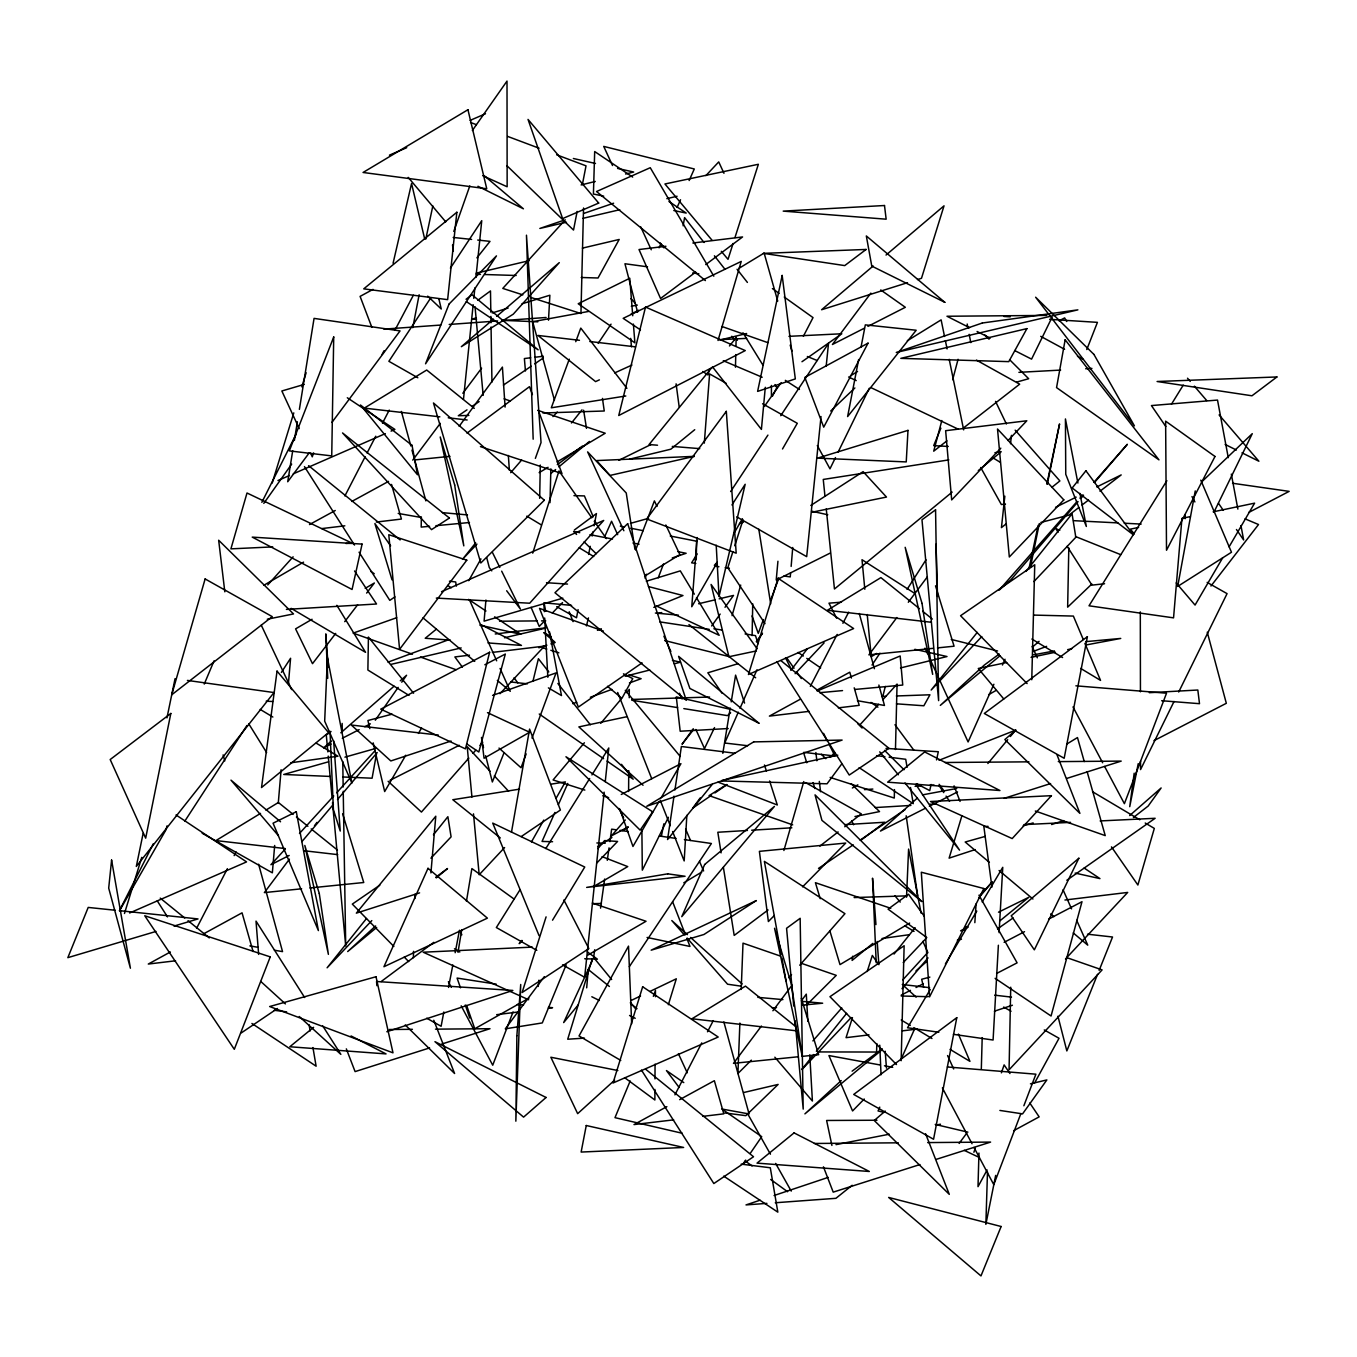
<?xml version="1.0" encoding="UTF-8"?>
<svg xmlns="http://www.w3.org/2000/svg" width="1357" height="1357" viewBox="0 0 1357 1357"><rect width="100%" height="100%" fill="white"/><g stroke="black" fill="none" stroke-linecap="round" stroke-linejoin="round"><path stroke-width="1.5" d="M654.922 1089.434L654.871 1099.984L624.61 1077.645M654.99 1078.9L655.058 1064.159M655.414 996.717L655.448 990.406L653.345 996.343M628.596 791.487L628.749 770.657M629.241 697.735L629.309 689.407L626.578 692.63M1185.119 518.696L1185.17 514.524M421.365 516.881L421.196 527.093L429.592 526.295M539.679 498.341L540.29 465.061M752.117 635.619L752.728 603.848M1068.807 547.94L1067.654 607.156L1091.842 584.019M696.243 559.881L696.633 540.815M1010.728 987.201L1009.065 1069.808L1102.105 969.899L1066.738 957.618M583.527 208.011L580.949 313.535L530.841 297.437M735.477 367.204L735.765 354.584M735.952 346.171L736.156 337.74L729.455 345.967M894.484 789.604L894.28 798.052L830.162 777.425M895.467 749.505L897.062 684.081L882.864 699.669M413.376 957.669L413.529 951.342M414.903 898.47L415.021 894.246M549.992 502.667L550.874 468.843M901.15 1060.716L904.135 945.744L829.958 996.7L896.502 1064.55M1031.761 679.738L1034.746 564.766L960.569 615.722L1027.113 683.572M876.826 1043.601L876.588 1052.031L817.932 1051.929M978.957 1153.077L978.007 1186.663L987.116 1169.971M981.315 1069.112L982.197 1037.613M987.489 1171.922L985.861 1224.37L995.665 1175.399M739.887 1023.076L737.92 1073.54L751.337 1060.156M741.21 989.423L743.008 943.149L780.716 956.176M906.527 897.198L908.596 849.075L921.098 913.142M548.499 320.201L549.873 295.232L522.055 303.781M998.379 945.252L993.087 1040.022L953.428 1034.339M999.091 932.615L1002.755 867.327L982.197 901.964M686.846 815.37L684.182 860.932L672.597 831.536M974.835 922.658L976.09 903.983M697.074 537.542L691.765 606.749L717.09 562.731M704.3 443.145L709.609 373.921L726.046 383.183M790.605 572.705L790.249 576.912L783.956 576.013M791.148 566.412L792.742 547.499M1181.93 518.561L1173.551 617.859L1089.009 605.799L1166.867 480.7M274.674 845.479L272.35 872.822L202.176 833.232M278.253 803.412L281.103 769.741M288.447 683.504L290.585 658.264L281.391 672.41M430.915 872.907L435.784 816.219L356.348 913.142L419.584 892.872M586.682 987.845L588.26 969.509L609.378 986.471M485.925 600.031L484.093 621.15L562.833 598.166M777.934 561.238L776.221 580.033L830.348 553.011M765.297 387.305L761.413 429.406L712.764 367.187M463.483 399.28L473.152 304.714M473.797 298.404L474.882 287.905M475.951 277.405L481.752 220.665L450.405 268.126M821.019 416.548L806.686 556.658L736.715 516.864M826.159 366.356L828.516 343.355L780.733 415.7M604.153 792.166L584.646 977.277L562.561 964.844M605.256 781.649L608.801 747.978L591.94 774.915M1004.842 496.17L1001.432 527.619L1006.3 523.734M1010.524 443.739L1011.44 435.36M538.22 986.454L538.95 980.161M852.671 956.227L852.128 960.4L872.856 943.386M1134.181 773.219L1129.736 806.669L1138.218 763.669M593.535 958.059L594.705 949.747M600.557 908.155L604.645 879.048M607.274 860.338L609.039 847.871M609.904 841.628L611.668 829.161L615.824 829.755M674.005 796.135L667.559 839.542L712.272 784.363M674.938 789.927L681.384 746.503L735.189 753.254M292.722 450.728L287.718 481.752L309.175 452.933M294.384 440.397L297.387 421.773M299.388 409.373L314.061 318.386L400.061 330.904L331.905 422.434M722.823 753.322L730.219 708.049M731.219 701.874L735.596 675.124L744.569 703.096M457.988 952.309L461.719 929.85M466.452 901.252L471.88 868.582L514.286 899.199M511.47 832.265L529.586 729.099L560.39 810.044L521.224 836.574M683.114 225.788L684.59 217.595L704.029 242.496M376.466 753.983L372.089 778.206L342.642 776.967M1195.246 490.929L1177.689 586.411L1231.477 552.248L1200.792 480.157M443.841 1011.983L441.11 1026.282L426.709 1018.191M448.539 987.455L452.831 964.98M455.172 952.716L459.463 930.24M578.082 609.615L576.521 617.791L556.709 606.681M588.633 554.453L590.193 546.277M592.144 536.049L592.924 531.978M594.095 525.837L596.435 513.574L574.35 530.027M412.782 327.682L419.143 294.757M858.642 359.52L847.616 416.582L916.196 330.243L865.325 324.866L861 347.29M577.149 211.421L573.519 230.062L506.84 165.639M582.39 184.484L586.02 165.842L556.675 154.817M661.385 836.217L663.861 823.818M1030.438 567.158L1039.309 523.565M1047.333 484.127L1059.563 423.927L1046.875 483.974M143.13 833.419L136.311 866.445L274.012 692.562L187.419 680.417M166.962 717.87L175.053 678.67M425.81 239.053L432.832 205.925M1028.945 568.871L1038.122 525.396M931.089 784.465L929.732 790.605L916.704 783.769M936.517 759.903L938.315 751.727L886.002 748.385M393.072 263.258L411.561 183.5L424.707 239.053M532.979 681.129L538.407 658.722L548.788 671.919M882.762 696.616L885.307 686.438M586.428 625.899L588.48 617.893M167.064 825.853L166.029 829.721L119.535 910.734M941.826 420.534L933.718 451.169L946.932 440.855M952.665 379.706L958.076 359.283M732.068 615.671L740.701 585.071M783.888 850.5L803.785 781.581M709.711 368.85L707.93 374.939L702.739 371.479M718.023 340.488L741.227 261.426L623.168 318.335L640.47 329.887M961.876 815.862L949.12 858.133L975.259 849.567M592.331 958.67L567.718 1039.225L584.477 1038.122M668.356 1004.723L676.312 978.804L649.952 991.441M124.471 913.498L141.756 857.37M272.197 483.041L293.791 412.884M301.814 386.83L306.139 372.785M546.091 916.874L522.106 992.527L588.853 948.594L563.884 899.979M732.882 551.756L727.793 567.718L765.009 623.626M734.782 545.768L743.025 519.833M532.724 553.147L558.999 470.947L591.805 517.797M733.085 243.497L728.014 259.34L721.313 251.316M734.968 237.543L758.359 164.282L664.93 183.975L711.916 240.087M852.467 1017.614L846.056 1037.664L869.04 1034.882M867.208 971.493L872.33 955.447L878.42 964.132M645.084 578.201L646.407 574.248M313.62 452.882L312.263 456.834L310.532 453.068M973.885 1152.263L975.259 1148.293M1001.381 1072.844L1004.129 1064.906L1009.964 1073.557M453.781 231.419L469.81 185.926M535.353 458.378L541.036 442.552L526.465 235.185L533.165 439.193M569.278 359.181L551.298 407.795L625.798 395.99M575.758 341.693L580.779 328.089L626.9 388.323M526.16 753.915L521.037 767.74L499.003 748.08M531.995 738.106L556.065 672.902L492.591 695.412M763.397 619.589L758.258 633.397L752.049 615.891M770.759 599.862L778.85 578.167M635.67 549.975L654.396 500.886L657.042 506.432M658.23 577.811L663.505 563.986M513.048 1011.932L492.727 1065.211L461.176 1005.825M1020.854 1113.639L993.782 1184.661L974.004 1147.445M1023.873 1105.751L1035.9 1074.184L947.373 1066.975M1086.787 349.529L1097.423 322.355L1049.639 319.336M504.092 752.66L492.354 781.971L485.619 755.696M1097.559 974.326L1066.839 1050.929L1057.934 1016.206M1099.136 970.391L1112.536 937.009L1087.517 934.193M566.14 964.861L542.291 1022.924L505.313 1028.827L544.31 976.667M940.876 428.184L933.684 445.656L948.255 446.453M630.174 1080.986L614.992 1117.659L682.317 1133.282M204.245 684.081L214.05 660.842M738.31 712.171L724.723 743.008L747.605 745.722M740.006 708.32L756.985 669.781M554.928 812.436L542.054 841.425L552.587 841.713M558.355 804.701L567.786 783.447M604.747 536.558L611.566 521.258L617.672 534.675M879.777 1107.125L878.064 1110.959L884.187 1112.401M901.065 1059.325L914.686 1028.725M659.061 247.822L660.791 243.972M677.109 207.434L680.535 199.75M689.135 180.532L694.292 168.98L603.729 146.403L612.533 165.537M993.884 684.267L968.101 741.94L930.257 659.621M1002.467 665.032L1005.045 659.265M592.144 961.027L563.664 1022.584L578.303 1004.774M714.528 727.589L704.504 748.538L695.87 729.472M835.471 457.58L829.975 468.827L817.304 445.554M838.202 451.949L869.294 388.255M1213.972 512.132L1252.274 433.663L1202.183 481.413M1052.082 317.267L1031.574 359.13L1014.663 350.547M1174.042 701.467L1140.559 769.589L1140.542 761.175M1178.707 692.019L1227.067 593.637L1207.153 582.39M668.407 817.304L642.319 870.159L641.878 829.907M261.85 502.327L296.403 433.663M153.341 843.698L119.45 910.666L198.02 918.926L173.984 926.085M344.899 495.933L365.135 456.749M367.069 453.017L375.736 436.225M382.487 423.163L389.238 410.102M196.561 928.375L227.399 868.684M234.15 855.622L236.067 851.891M772.438 396.125L777.273 386.779M803.361 336.299L813.03 317.606L784.261 297.047M810.333 686.371L837.167 634.414M842.918 623.287L848.668 612.16M674.921 1094.845L701.756 1042.905M707.506 1031.778L713.256 1020.651M382.131 354.414L384.082 350.717M394.819 330.379L413.359 295.249M1034.713 1082.784L1059.02 1038.275L1044.262 1029.946M468.725 580.694L480.955 558.914M531.469 841.917L543.784 820.086M556.116 798.272L565.36 781.903L550.772 784.21M733.967 533.369L742.415 518.696M782.514 448.98L797.288 423.299L762.583 403.758M405.777 755.221L384.676 791.555L373.175 742.856M418.431 733.408L421.603 727.963M659.027 801.478L632.956 846.463L619.844 809.128M661.113 797.865L680.926 763.686L621.285 794.456M1222.708 557.744L1195.059 605.069L1176.18 582.933M1229.086 546.837L1254.597 503.159L1213.158 511.826M930.257 989.474L907.528 1027.758L938.823 1032.253M945.405 963.945L976.786 911.09M552.536 920.182L584.748 867.038L492.727 823.105L539.119 935.77M1171.464 404.199L1183.236 385.134M697.176 553.91L691.629 562.833L695.819 563.426M519.952 889.836L496.34 927.543L536.812 950.341M545.819 848.532L589.684 778.511M756.918 641.878L762.481 633.176L756.29 641.725M731.949 504.957L745.18 484.279L719.023 596.537L716.208 545.192M907.087 589.396L925.983 559.83M184.874 821.053L246.923 725.503M430.678 298.014L388.882 361.301L417.82 377.755M730.626 491.556L767.926 435.105M629.326 966.676L711.407 843.494L684.386 839.61M872.025 665.032L879.93 653.175M598.183 343.338L611.04 324.153M743.348 1163.441L745.655 1160.099M750.234 1153.399L761.718 1136.674L721.873 1109.025L749.064 1113.961L723.875 1021.974M375.312 720.194L398.161 687.371M401.757 682.181L406.574 675.26L400.298 680.756M964.403 929.867L966.761 926.458L962.011 930.631M472.355 130.509L507.009 81.081L507.145 186.774L482.753 175.698M764.364 406.455L781.174 382.623M263.801 503.379L291.67 464.128M711.662 625.967L720.16 614.076M725.011 607.291L733.509 595.418L719.159 598.844M693.173 728.845L682.045 744.23L693.681 729.438M459.141 426.352L502.412 367.085L505.109 407.083M700.212 797.916L692.732 808.144L711.509 795.27M801.359 1000.855L806.295 994.138L807.856 1021.38M841.679 764.025L827.041 783.803L721.907 780.97M959.128 1143.408L966.625 1133.349M412.732 460.125L440.279 423.35M462.839 393.259L481.616 368.171M289.431 859.151L264.378 892.584L301.644 888.801M314.485 825.718L316.995 822.359M870.855 293.129L832.418 344.491L864.205 328.275M896.858 617.537L868.904 654.854L933.294 648.307M908.308 602.271L927.374 576.827M761.447 1026.028L733.492 1063.345L797.882 1056.798M772.896 1010.761L791.962 985.318M790.826 670.392L807.432 648.646M335.705 633.414L312.5 663.675L295.589 628.868L312.076 619.267M344.712 621.659L357.603 604.849M366.627 593.094L374.362 583.001L365.203 588.344M1210.97 586.02L1258.516 524.531L1245.048 518.849M476.901 257.864L490.013 241.359L477.732 240.053M475.645 542.885L462.516 559.305L476.935 544.089M571.484 422.994L581.983 409.865M366.492 918.536L327.105 967.795L371.801 920.606M433.443 834.776L447.878 816.71L451.101 836.862L430.915 858.184M977.244 632.396L931.156 690.051L981.789 636.586M1025.977 571.433L1072.064 513.777L1075.813 537.287L1033.864 581.593M801.868 1069.367L813.708 1054.542M816.354 1051.251L846.632 1013.357M894.042 954.056L915.11 927.696M712.035 367.323L649.07 444.536L657.517 445.215M521.851 940.435L519.188 943.641L522.123 940.605M597.894 848.634L604.56 840.577L617.571 841.442L597.012 862.798M987.862 763.516L1007.691 739.684M1010.337 736.512L1015.613 730.151L939.027 760.276M584.392 742.754L553.079 779.953L584.85 790.079M600.727 723.349L621.133 699.109M301.949 841.577L333.415 804.345M337.52 799.494L377.212 752.541M902.015 988.659L928.018 957.906M978.651 897.995L992.34 881.813L979.55 895.807M1078.069 501.632L1010.982 579.693L999.074 590.21L1077.153 501.395M1080.8 498.443L1083.548 495.254M1094.488 482.515L1127.345 444.282L1093.878 482.363M510.69 472.677L521.631 460.074M625.289 820.001L611.396 835.895L628.172 826.922M788.79 977.735L791.538 974.614M799.748 965.234L844.953 913.668L764.381 861.39L781.191 954.09M812.894 1040.904L841.781 1007.946M468.827 758.088L421.433 812.063L388.119 781.293M472.999 753.339L475.798 750.15M479.971 745.4L482.77 742.228M1079.935 498.223L1082.733 495.051M267.753 584.935L293.112 556.828M565.258 219.834L502.785 288.413L522.835 294.859M830.331 757.342L834.589 752.66M860.151 724.604L878.607 704.334M285.207 849.092L270.925 864.714L289.177 855.47M299.49 833.452L333.754 795.931M336.604 792.81L375.143 750.591M902.812 979.839L926.967 953.394M714.342 565.309L717.208 562.239M500.004 693.698L544.496 646.102L492.387 652.395M504.6 847.565L479.191 874.739L473.491 813.861M1065.499 958.958L1127.684 892.431L1064.94 900.013M705.911 175.596L718.735 161.907L723.976 173.289M795.134 673.683L824.123 642.862M552.961 416.599L557.269 412.053M1000.804 448.166L951.681 499.902L945.642 430.695L1026.808 420.772L1008.03 440.55M801.987 1069.486L851.178 1017.546M903.253 962.554L926.39 938.111M545.056 620.471L539.238 626.442L531.079 607.342M552.333 613.025L562.527 602.576M864.222 1099.017L852.569 1110.959L828.923 1055.559L880.371 1065.024M774.338 915.5L768.384 921.539L759.394 851.348L845.716 843.07L802.598 886.833M806.465 1005.113L836.268 975.361L800.545 963.029M830.671 411.035L854.876 387.966M375.635 925.949L347.68 951.562L376.669 927.459M841.238 1080.579L804.905 1113.876L882.406 1049.436M614.67 1080.104L577.658 1113.656L550.857 1057.239L617.842 1070.52M730.643 712.798L727.505 715.631L683.826 708.608M917.383 798.018L880.456 831.078L925.576 808.161M1129.669 815.557L1161.134 787.959L1148.175 806.041L1133.4 817.508M331.413 741.024L323.577 747.877L331.074 744.043M340.811 732.814L394.039 686.235M915.975 970.9L927.085 961.18M1032.66 646.899L1039.072 641.352M1015.85 730.1L1004.858 739.548L1079.901 813.369L1056.984 754.763M885.239 1111.061L874.247 1120.509L949.289 1194.347L925.61 1133.79M493.456 319.132L461.346 346.68L513.285 314.162L559.288 262.63L496.662 316.368M873.162 265.989L821.613 309.735L907.494 282.697M886.036 255.048L944.031 205.823L921.488 278.304L917.485 279.559M550.772 473.576L555.607 469.556M558.83 466.876L589.43 441.432M436.259 877.911L447.522 868.531L435.784 877.233M1000.058 655.719L940.316 705.386L984.215 665.151L999.21 654.023M952.156 492.099L834.453 589.006L826.26 508.943M978.312 470.574L1001.195 451.728L994.918 452.712M436.326 629.19L425.233 638.265L450.337 640.131M313.603 1027.317L289.821 1046.756L386.05 1053.914L351.039 1035.951M694.733 429.694L670.782 449.218L629.597 459.158M1000.075 920.708L1028.81 897.282L998.481 912.192M852.179 1185.272L835.912 1198.316L775.288 1202.76M1051.76 487.417L1059.885 480.938L1015.155 430.152M963.47 427.981L1019.667 384.167L976.446 360.131M819.882 846.106L838.117 831.926M844.749 826.769L861.322 813.878L805.583 782.599M1078.764 507.552L1068.977 515.083L1040.887 522.445M1082.021 505.041L1088.551 500.021M1099.984 491.234L1121.187 474.916L1096.812 486.942M466.062 299.269L471.999 294.723L538.169 349.852L466.333 301.576M695.7 272.112L660.554 298.489L639.011 249.535L665.931 246.262M705.742 264.581L742.567 236.949L692.867 243.005M768.062 909.987L734.188 935.414L723.383 867.327M861.186 840.034L884.883 822.24L844.716 824.649M467.012 433.12L529.467 386.677L532.419 394.582M381.164 981.552L433.833 942.318M557.303 464.688L582.458 446.029M852.128 1071.165L882.135 1048.91M477.817 300.236L490.488 290.941L490.827 312.144M331.057 731.525L326.291 735.019L327.851 751.897M801.97 361.725L841.798 333.771L788.943 336.332M997.514 928.883L1013.102 917.96M1066.806 880.269L1155.129 818.288L1100.154 820.934M642.065 662.878L578.37 707.065L539.543 608.377L603.39 631.073M379.807 885.205L352.311 904.101L393.869 946.457M714.935 792.929L726.877 784.736M466.978 409.848L458.31 415.751L468.877 415.395M472.185 406.32L479.14 401.604M503.43 385.083L531.198 366.22M534.675 363.863L543.343 357.96M818.508 868.412L853.214 844.834M860.151 840.119L905.272 809.451M394.938 596.893L389.798 600.354L359.062 552.214M241.444 1032.813L277.456 1008.505M810.808 505.466L863.12 471.642L886.494 497.069L811.74 512.251M597.64 846.632L611.922 837.49M622.626 830.637L627.986 827.21M726.775 784.516L709.083 795.626L792.692 824.869M850.415 375.906L857.539 371.496M907.341 340.743L941.13 319.862L944.523 336.468M644.626 576.148L679.891 554.606L665.829 524.972M260.544 813.386L215.95 840.577L285.207 848.566M265.887 810.112L278.372 802.496L293.146 814.387M738.853 268.398L764.127 253.064L777.731 301.084M1066.636 744.145L1077.475 737.563L1084.26 761.582M539.153 472.643L548.075 467.317M556.998 461.991L605.205 433.239L537.779 410.323M683.792 882.813L701.806 872.025M909.614 923.082L840 964.606L829.806 930.648M876.656 653.446L871.245 656.669L867.225 614.517M593.433 886.664L627.731 866.597L602.084 856.657M263.869 585.257L303.578 562.12M852.366 788.01L857.828 784.838M587.886 955.074L646.034 921.267L592.347 903.134M988.659 694.648L995.987 690.476M528.823 998.26L474.763 1028.759L466.604 1005.367M309.498 524.565L335.247 510.503M351.785 501.462L388.56 481.379M170.354 951.986L148.286 964.047L175.545 960.79M203.448 933.921L242.055 912.837L253.064 951.511M800.443 699.143L769.402 716.106L809.077 711.356M816.88 690.153L849.77 672.207L851.433 678.059M666.864 1106.633L633.99 1124.58L673.666 1119.847M679.653 1099.645L714.359 1080.698L723.79 1113.843L702.909 1116.353M373.005 289.397L360.097 296.386L371.852 327.342M1013.764 1130.635L1039.157 1116.862L1029.81 1103.02M1059.02 320.863L1064.634 317.911L1066.738 321.507M484.839 664.743L505.33 654.057L478.817 752.015L466.791 743.924M1248.61 512.522L1289.15 491.37L1232.546 483.262M1004.129 942.318L1024.518 931.682M1048.622 919.113L1081.987 901.71L1051.064 1016.003L995.122 978.346M996.598 973.478L1017.105 962.842L978.991 895.179M1153.942 740.668L1226.321 703.299L1207.272 632.209M342.303 738.276L359.147 729.625M364.762 726.741L370.376 723.841M901.269 995.088L910.479 990.356M916.009 987.523L923.371 983.723M867.937 326.375L905.34 307.293L880.744 289.957M631.039 314.095L638.57 310.278M929.341 806.245L957.533 791.928M389.985 780.343L459.26 745.298M1055.542 507.314L1076.169 497.12M618.809 460.328L651.038 444.485M960.586 930.851L968.169 927.119M631.141 1000.482L640.555 995.97M599.387 379.858L595.57 381.605L537.949 335.45L579.439 340.302M614.721 372.887L631.955 365.05M441.551 591.686L603.712 520.443L529.688 603.22L436.326 598.081M277.948 480.531L289.448 475.51M293.282 473.83L385.32 433.629M391.07 431.119L394.904 429.44L347.307 397.771M129.61 912.99L246.567 861.899L176.037 814.963M389.442 155.139L406.727 147.692M470.133 120.383L485.501 113.751M817.151 691.018L900.166 655.974L902.744 685.048L854.978 689.441M597.453 630.343L601.338 628.766M653.82 607.393L682.978 595.536L648.493 586.58M1032.796 651.597L1046.603 646.356M739.48 523.615L743.449 522.14M388.017 662.148L449.031 639.588M572.773 703.672L576.691 702.248M590.363 697.244L611.837 689.407M629.411 682.978L641.132 678.704L629.088 674.921M396.651 617.723L353.142 633.125L412.477 654.227M563.766 220.275L539.849 228.451L566.48 222.209M583.714 213.439L613.618 203.211M672.275 557.948L686.15 553.283L677.974 551.688M760.039 1200.216L746.011 1204.914L766.909 1203.371M774.067 1195.517L828.194 1177.384M451.067 741.024L390.816 760.955L351.31 725.028L438.328 735.07M994.393 1011.202L1012.39 1005.249M386.83 1031.727L512.861 990.457L376.551 981.501L376.89 985.691M1051.641 824.547L1063.701 820.595M538.831 647.764L546.888 645.203M550.908 643.913L554.945 642.641M1004.18 798.323L1050.589 783.566M1066.721 778.443L1121.204 761.107L1058.29 761.616M429.592 1047.926L355.093 1071.606L346.323 1048.859M441.67 1044.076L489.996 1028.708L435.478 1029.149M919.961 1164.543L833.215 1192.141L823.445 1166.833M936.109 1159.404L990.593 1142.085L927.679 1142.577M476.324 317.809L472.338 319.031L476.578 319.217M492.218 312.941L508.129 308.056M646.339 581.237L680.298 570.873L694.326 594.145M738.072 663.675L707.845 672.784L722.195 693.376M155.97 931.445L67.85 957.652L88.205 907.426L115.141 910.242M304.189 384.421L281.849 390.986L299.235 428.608M328.598 761.769L283.732 774.474L330.022 776.425M344.915 757.155L375.516 748.504M985.199 836.404L965.2 842.019L989.389 862.374M1023.195 825.718L1033.186 822.919M1016.63 382.097L1028.674 378.722L1009.608 359.69M630.462 523.361L648.663 518.289M392.088 714.172L367.917 720.516L369.833 728.641M929.867 977.108L921.674 979.262L923.574 987.336M625.187 676.261L649.749 670.019M674.31 663.777L680.451 662.216L672.427 660.333M581.118 184.942L595.265 181.465M625.577 174.018L633.668 172.034L617.588 168.421M900.505 667.949L946.999 656.534L914.839 649.325M720.346 339.929L746.604 333.517M957.347 940.18L961.468 939.197M657.602 613.551L661.707 612.567M698.634 603.746L715.054 599.828M1030.438 1083.836L1046.858 1079.918L1022.567 1113.876L999.888 1110.433M476.171 273.181L529.298 260.646M582.407 248.127L619.182 239.46L598.03 277.998L581.237 277.49M582.865 218.358L619.725 209.724M666.83 198.665L677.075 196.256M391.104 664.353L461.193 647.917M504.482 637.773L545.718 628.104M743.67 1092.538L778.138 1084.43L745.841 1115.658L724.875 1112.961M721.873 780.462L837.795 755.187M626.764 716.733L578.879 726.911L643.048 785.245M756.392 650.919L728.93 656.737L711.085 584.443L757.155 648.799M1006.69 662.504L978.261 668.492L1003.773 698.957M1031.066 657.365L1055.441 652.225M1067.637 649.647L1071.708 648.782M1138.591 527.432L1130.296 529.162L1134.35 533.912M1182.083 518.323L1190.377 516.593M267.295 619.216L293.502 613.941L218.664 540.239L224.821 591.822M854.961 816.524L879.523 811.588L851.178 783.668M836.014 1144.63L889.276 1134.215M936.381 1125.004L940.486 1124.207M631.31 306.224L637.349 305.088M1033.695 654.82L1054.423 650.919M1085.515 645.067L1120.746 638.435L1085.651 641.657M922.472 794.88L956.736 788.468M588.65 311.431L532.656 321.711L554.453 400.128M519.51 789.146L452.814 799.714L500.309 837.981M948.865 459.887L823.258 479.445L824.971 496.289M290.788 762.787L337.944 756.222L316.249 743.161M881.999 938.501L909.241 934.702M496.662 1014.68L519.443 1011.83M548.432 1008.2L552.57 1007.691L548.432 1007.301M530.689 357.773L524.379 358.553L525.447 370.97M534.895 357.264L543.309 356.229M495.254 633.99L545.667 627.867M469.454 655.177L454.849 656.941L462.381 667.118M902.473 1030.845L917.095 1029.081M321.779 528.585L344.831 525.821M376.262 522.072L401.418 519.053L391.545 484.449M838.321 707.862L859.202 705.352L854.215 687.812M1104.564 583.731L1091.978 585.138L1067.145 546.311M1005.486 504.075L1001.347 504.516L980.704 467.52M414.801 459.921L449.981 456.359M937.45 647.9L954.073 646.203L935.516 585.817M309.922 887.97L363.744 882.508L342.626 813.81M802.038 1056.391L818.661 1054.694L801.342 998.345M435.885 525.702L469.454 522.513M772.303 1008.014L776.492 1007.606M801.682 1005.215L822.664 1003.213L801.75 1001.33M819.679 692.698L842.527 690.594M841.408 602.169L828.974 603.17L836.641 618.215M383.895 329.14L440.771 325.052M449.201 324.459L497.646 320.964M501.869 320.676L546.108 317.487M864.409 789.621L872.856 789.062M915.059 786.314L921.386 785.89M929.816 785.347L934.04 785.075M286.412 609.395L376.534 604.001L354.567 570.992M875.248 807.568L910.886 805.43M929.749 804.311L936.025 803.938M747.436 830.467L717.819 832.248L721.093 852.875M751.659 830.213L791.843 827.804M1149.294 692.698L1197.824 690.018L1199.503 703.689L1161.677 700.721M728.183 728.539L680.179 731.219L676.295 696.887L729.506 709.134M1018.903 372.344L1060.631 370.088M1085.668 368.748L1091.927 368.409M719.159 339.708L746.638 338.368M988.083 826.362L983.859 826.566L991.933 887.122M1024.026 824.615L1070.554 822.376M272.723 546.905L230.911 548.856L247.008 492.998L352.192 543.207L345.933 543.495M532.3 947.118L423.163 952.207L528.636 999.753M881.626 696.48L885.833 696.328M896.332 695.971L929.952 694.784L923.846 705.776L896.485 703.825M542.919 412.986L604.255 411.001L602.457 398.398M854.13 897.571L907.019 895.857M631.87 699.449L709.592 697.04M593.026 903.677L601.422 903.457M1046.79 315.418L946.982 316.249L969.543 327.682M499.58 621.218L537.321 620.912M541.528 620.878L545.718 620.844M945.032 762.498L1028.928 761.837M389.34 1029.505L412.409 1029.318M814.421 1143.476L898.317 1142.815M876.978 1120.237L826.617 1120.475L831.909 1145.427M573.943 495.644L584.409 495.916L593.246 516.813M1033.898 615.094L1073.37 616.078L1083.259 639.469M901.218 996.004L928.222 996.683M596.843 842.968L605.256 843.206M476.29 274.267L480.48 274.402M484.686 274.521L516.169 275.488M584.714 958.737L597.419 959.178L587.242 951.834M501.92 320.303L537.83 321.83M1073.574 520.664L1117.931 522.903M1124.258 523.225L1141.169 524.073M266.209 701.179L272.553 701.518M1003.943 316.452L1010.185 316.843M546.532 582.713L567.531 584.07M487.994 642.93L521.461 645.423L480.921 624.627M672.309 446.419L699.754 448.641M1075.88 685.828L1166.528 693.206L1124.393 803.683L1104.615 766.484M442.382 512.641L467.487 514.914M757.817 997.344L782.921 999.617M544.361 602.881L571.585 605.375M655.38 613.042L678.432 615.162M517.305 1004.417L523.531 1004.994M453.187 237.458L471.591 239.409M510.843 681.977L527.381 683.843M439.855 416.836L364.287 408.118L426.709 370.037L474.288 408.355M448.251 417.803L467.147 419.991M930.936 622.218L827.38 610.277L880.897 577.624L919.469 608.699M304.104 850.737L337.689 854.622M902.303 984.504L929.596 987.659M994.698 995.173L1011.491 997.124M797.594 1030.947L691.968 1018.768L745.485 986.115L795.304 1026.248M589.82 341.523L635.466 346.849M803.785 752.355L834.979 756.053L829.28 744.705M449.455 581.203L455.681 581.966L456.376 586.105M876.605 755.645L884.917 756.697M889.089 757.206L905.713 759.275L907.087 767.35M274.199 1010.287L286.615 1011.847M741.193 1164.136L770.301 1167.766L777.832 1212.14L723.705 1176.129M647.543 266.82L624.949 263.75L637.603 312.212M692.698 272.961L698.855 273.792M714.715 566.123L718.905 566.734M725.198 567.633L729.404 568.227M619.979 830.348L628.291 831.553M659.451 836.031L676.074 838.422M741.346 986.2L727.573 984.215L687.134 938.06M659.773 621.879L709.236 629.36M496.17 984.13L457.088 978.075L460.481 987.811M631.836 700.246L677.584 707.608M713.901 628.732L722.212 630.106M745.095 633.923L755.493 635.653L758.071 643.71M398.212 513.438L420.687 517.39M857.42 700.704L884.476 705.47L878.878 685.031M249.875 945.897L258.051 947.322M274.385 950.205L282.544 951.63L258.61 864.222M884.493 1065.788L892.719 1067.297M579.744 532.673L573.604 531.486L576.606 534.454M589.973 534.658L612.482 539.017M632.939 542.987L639.079 544.174M620.353 526.177L624.508 527.008M630.751 528.229L643.218 530.689M670.256 536.015L697.277 541.341M603.712 196.154L593.416 194.034L594.688 151.543L632.667 177.089M673.818 210.539L686.201 213.066L668.933 201.464M647.068 937.466L689.984 946.457L686.964 938.688M811.52 511.165L827.77 514.761M479.92 625.17L520.715 634.245L494.643 616.824M1075.151 873.094L1099.95 878.607L1084.141 868.039M573.366 158.498L595.486 163.468M935.227 1124.427L967.88 1132.145M951.274 639.435L997.565 650.987M664.659 640.538L730.1 656.839M542.817 647.764L546.82 649.036M550.84 650.291L558.863 652.819M602.712 795.762L608.665 797.662M480.446 446.623L561.968 473.559L538.322 410.374M504.075 398.856L510.011 400.875M890.769 908.308L815.421 882.695L820.222 898.673M721.992 326.511L767.926 342.676M1035.323 811.028L1105.226 835.607L1087.093 771.59M420.399 657.025L456.003 669.68M470.54 122.469L476.409 124.674M507.739 136.446L539.051 148.201M718.107 782.124L777.307 804.972L769.606 781.004M1059.8 530.248L1055.865 528.67L1058.121 532.198M1075.524 536.541L1120.729 554.657M807.364 356.501L817.151 360.521M723.298 360.725L762.193 377.229M487.485 712.662L529.637 732.254L484.059 758.258L481.498 737.411M656.483 606.019L719.176 635.297L696.497 597.725M964.216 1150.346L979.398 1157.521M848.634 376.992L856.216 380.605M871.347 387.814L958.398 429.253M591.822 996.75L599.37 1000.499M629.563 1015.477L635.229 1018.293M1225.117 444.434L1236.38 450.032M1242.011 452.831L1258.889 461.227L1219.095 414.92M477.969 186.265L523.412 208.808L484.856 176.189M977.074 331.498L990.22 338.164M551.078 636.484L543.648 632.65L554.826 642.048M623.457 673.835L632.752 678.619L621.913 698.363L607.546 686.303M1040.717 336.349L1064.6 349.292M1077.475 356.246L1082.988 359.232M1003.671 1007.064L1011.05 1011.236M548.398 687.88L561.476 695.547L549.534 631.887M620.76 1060.428L579.032 1035.951L628.512 946.117L631.667 1023.789M291.144 608.343L365.542 652.327L336.858 605.324M1092.538 791.725L1139.778 819.781M1145.223 823.02L1154.315 828.415L1137.878 885.018L1111.468 846.87M1031.863 639.028L1062.582 657.534M1080.664 668.424L1100.544 680.4L1084.905 643.371M905.136 926.017L914.058 931.394M901.235 1020.006L910.276 1025.434M913.889 1027.622L931.971 1038.512M950.053 1049.385L969.933 1061.361L958.398 1034.085M260.188 709.406L272.842 717.022M454.459 948.78L459.819 952.003M526.804 516.152L541.273 524.871M579.218 547.77L593.688 556.506M993.12 457.954L1000.279 462.313M409.017 695.412L367.883 670.036L368.425 637.078L413.563 693.223M914.974 593.552L862.017 559.729L864.816 589.243M785.33 380.35L799.443 389.442M859.134 767.638L913.244 803.649L910.513 787.518M370.766 571.382L374.227 573.706M251.91 1023.466L316.113 1066.195L312.941 1047.553M447.708 585.461L451.186 587.785M468.572 599.387L485.959 611.006M798.103 652.429L803.31 656.008M806.77 658.382L820.663 667.898M870.957 702.417L877.911 707.167M539.238 714.019L603.594 758.682M607.071 761.09L633.176 779.189L621.489 764.347M683.775 1082.598L666.457 1070.571L679.111 1087.449M772.404 288.566L779.172 293.417M745.315 1161.049L752.083 1165.951M770.674 1179.454L787.586 1191.734M926.763 937.568L888.072 909.139L908.495 894.212L924.371 916.382M688.949 624.576L755.662 677.788M630.496 1003.451L636.993 1008.658M922.675 611.278L932.327 619.046M296.42 817.033L307.903 826.277M311.177 828.923L337.435 850.059M781.038 660.723L888.937 748.267L849.245 775.051L776.883 661.622M308.582 465.655L400.128 539.933M645.627 1069.214L753.525 1156.741L713.833 1183.541L641.471 1070.113M160.228 898.113L184.756 918.011M188.029 920.657L209.283 937.908M705.403 280.594L596.537 191.524L650.257 167.708L713.816 276.183M999.074 870.516L1032.931 899.013M1050.674 913.939L1053.897 916.654M1073.251 932.938L1087.754 945.151L1076.678 920.317M423.011 617.842L474.729 661.368M497.34 680.417L510.283 691.29L500.071 668.441M280.543 821.782L230.995 780.139L278.422 835.675M687.422 934.634L671.8 920.555L684.352 934.871M690.56 937.466L742.143 983.944M903.847 985.911L916.128 997.09M260.781 981.467L285.411 1003.909M299.269 1016.512L340.861 1054.372L322.762 1025.943M427.709 296.148L441.262 309.023L438.837 298.727M405.234 1024.942L454.595 1073.506L433.782 1020.26M821.341 754.271L825.819 758.682M584.121 541.867L596.164 553.724M857.607 723.552L862.102 728.03M884.56 750.37L904.033 769.741M984.656 334.789L989.049 339.182M404.25 957.058L408.694 961.587M630.886 298.625L635.144 303.171M490.047 771.268L467.215 746.672L471.931 797.051M494.321 775.882L508.587 791.25M1187.511 378.213L1190.259 381.402M1194.381 386.185L1206.729 400.552M774.847 1057.205L812.402 1101.036L809.773 1054.915M408.203 177.377L445.741 221.87M894.84 895.722L900.2 902.1M625.272 690.289L680.23 756.443M594.281 958.296L611.651 979.533M630.377 1002.416L635.721 1008.946M879.726 751.846L898.351 774.779M905 782.972L959.552 850.144L915.771 784.363M737.072 269.263L747.402 282.426M557.88 683.47L590.329 724.74M714.41 255.778L724.791 269.059M660.096 242.852L663.929 247.856M731.813 336.248L734.374 339.589M491.777 570.873L489.3 567.548L486.705 557.659M506.67 590.753L520.342 609.005L501.683 571.178M894.975 724.723L913.906 750.251M939.129 784.312L944.184 791.114M514.066 677.788L517.797 682.876M786.789 657.941L794.049 668.238M796.474 671.664L801.325 678.534M390.629 545.836L374.905 523.565L392.02 579.846M594.23 521.258L606.392 538.61M1165.799 426.505L1151.431 405.573L1217.517 400.061L1228.272 457.682M1218.501 503.328L1223.285 510.3M1236.464 529.501L1243.64 539.984L1240.96 525.583M939.146 785.686L943.76 792.624M946.083 796.101L949.544 801.308M304.46 466.621L354.516 545.073M304.647 997.514L256.015 921.115L258.644 954.412M157.259 900.861L167.488 916.908M248.789 723.858L266.6 752.524M742.974 332.804L762.821 364.948M774.949 384.574L777.154 388.153M735.375 336.621L737.428 340.251M747.554 1113.605L770.437 1154.196M775.627 1163.424L791.233 1191.107M1191.989 496.577L1194.906 501.937M1072.997 706.946L1102.647 762.753M942.386 1087.924L972.036 1143.73M448.37 981.705L451.321 987.268M618.894 808.484L623.626 817.864M785.499 657.738L791.199 669.086M823.563 733.357L827.363 740.922M492.354 552.282L499.817 567.396M995.546 401.384L1006.402 423.978M851.772 820.917L853.57 824.751M261.273 625.17L291.67 689.593M678.381 1053.643L687.236 1072.81M1032.083 646.407L1037.325 657.806M924.982 648.137L927.628 653.887M640.691 226.806L651.258 249.773M623.864 530.74L587.615 451.881L626.239 492.998L634.94 549.331M947.576 1055.559L953.683 1068.977M663.895 636.162L670.867 651.479M679.467 693.274L682.062 698.991M1063.04 889.768L1071.555 908.868M469.454 599.845L496.662 660.808M922.913 941.385L927.917 952.75M685.607 829.042L690.509 840.475M699.517 861.424L703.605 870.957M594.858 520.63L596.469 524.43M460.244 931.021L461.855 934.82M617.689 692.477L651.716 778.664M660.214 800.206L670.273 825.667M569.194 611.77L573.044 621.625M672.631 901.794L685.455 934.803M954.056 785.856L960.061 801.427M465.281 1004.994L469.743 1018.038M764.466 765.009L766.4 771.013M803.649 752.847L806.77 762.77M813.013 782.582L814.895 788.536M790.198 345.102L791.894 351.107M223.091 754.916L224.787 760.904M859.286 613.483L874.4 668.679M401.401 411.442L410.849 445.995M411.968 450.066L425.877 500.886M482.498 743.568L483.533 747.605M945.371 340.607L947.084 348.919M949.205 359.3L963.657 429.881M1077.899 483.041L1065.432 418.94L1065.754 474.288L1086.346 526.465L1079.918 493.388M967.185 324.018L967.982 328.157M969.186 334.348L970.798 342.609M544.157 603.136L545.684 611.345M1231.342 474.136L1237.872 509.112M781.937 958.212L786.059 980.874M309.091 1024.772L310.142 1030.981M758.817 529.247L770.691 603.814M583.612 410.238L586.512 428.371M906.171 815.761L917.586 895.501M676.091 383.827L679.162 406.795M452.526 244.939L453.323 251.13M815.879 752.524L816.863 760.785M819.323 781.411L820.561 791.742M630.7 338.368L631.48 346.798M793.726 1006.08L786.568 928.273L800.155 918.316L803.208 1109.11L795.083 1020.786M475.035 306.784L483.177 395.379M328.241 756.12L332.126 798.306M332.516 802.53L345.713 945.982L343.236 791.233M632.735 315.757L629.767 278.253L578.201 303.747L634.889 342.829L633.397 324.086M875.943 924.592L872.534 878.183L876.198 962.741M877.182 941.487L878.878 964.691M885.205 1051.217L886.443 1068.095M328.258 667.44L325.799 633.889L327.732 678.347M333.635 740.854L340.234 831.044L333.415 809.654L330.022 731.287M508.366 455.494L509.367 470.234M543.869 603.203L544.327 611.668M544.666 618.012L547.838 677.296M879.76 1045.178L881.049 1074.778M936.008 544.174L937.517 596.452M490.895 316.385L490.997 322.745M491.064 326.986L491.946 382.097M342.151 723.4L342.286 731.881M342.761 761.565L343.168 786.992M771.387 385.456L771.455 395.905M1140.304 611.888L1140.44 691.782M516.864 1035.713L515.847 1121.187L520.715 984.487L516.864 1035.713M333.72 336.977L331.736 455.901L289.329 450.88L333.72 336.977M327.41 657.687L324.679 721.161L351.887 783.057L327.41 657.687M907.986 430.373L906.239 461.923L817.525 458.14L907.986 430.373M111.596 860.084L108.696 888.123L130.408 968.219L111.596 860.084M456.851 212.252L447.64 299.643L363.744 288.854L456.851 212.252M277.049 671.121L261.528 787.552L328.53 732.593L277.049 671.121M1065.143 339.793L1056.56 387.61L1158.963 459.853L1065.143 339.793M956.787 1017.665L933.565 1139.252L853.706 1094.437L956.787 1017.665M1087.398 636.687L1064.176 758.275L984.317 713.477L1087.398 636.687M586.258 1125.513L581.135 1152.059L683.623 1147.462L586.258 1125.513M170.829 713.443L145.674 838.168L110.188 759.53L170.829 713.443M782.175 275.454L757.613 391.393L795.321 378.908L782.175 275.454M362.082 544.106L352.074 589.481L252.232 537.118L362.082 544.106M645.525 307.072L618.758 415.496L745.264 350.581L645.525 307.072M489.623 652.242L465.451 748.877L380.757 709.151L489.623 652.242M205.128 578.947L171.694 694.818L272.265 616.638L205.128 578.947M642.658 986.76L613.042 1082.988L718.209 1037.036L642.658 986.76M778.07 578.269L748.453 674.497L853.638 628.545L778.07 578.269M270.247 956.872L234.303 1049.3L144.758 915.754L270.247 956.872M449.031 304.087L425.555 363.812L496.458 255.879L449.031 304.087M1001.127 1226.507L980.975 1275.919L888.648 1197.434L1001.127 1226.507M704.673 864.494L681.757 916.687L774.406 806.431L704.673 864.494M428.015 868.31L383.946 966.727L487.4 918.146L428.015 868.31M1078.866 858.235L1034.339 949.849L1011.236 915.771L1078.866 858.235M983.859 888.53L929.562 996.886L921.318 872.229L983.859 888.53M1214.99 456.478L1166.511 550.247L1165.629 421.179L1214.99 456.478M868.056 343.151L823.716 427.15L804.837 377.416L868.056 343.151M1026.91 328.615L1008.777 361.64L900.827 358.35L1026.91 328.615M652.7 811.808L640.148 830.145L565.954 756.748L652.7 811.808M726.317 411.358L646.712 518.968L736.189 553.198L726.317 411.358M466.791 560.17L399.586 649.325L388.78 534.709L466.791 560.17M1085.922 470.777L1072.183 487.994L1133.248 534.743L1085.922 470.777M1051.421 795.677L1012.186 838.575L930.495 801.512L1051.421 795.677M1063.82 499.885L1009.32 556.981L997.514 428.999L1063.82 499.885M544.327 500.224L480.802 563.002L433.46 402.961L544.327 500.224M627.68 523.683L554.962 592.738L686.286 700.297L627.68 523.683M546.074 1097.474L523.581 1117.133L434.952 1041.667L546.074 1097.474M924.677 751.931L887.648 782.175L999.939 790.52L924.677 751.931M794.066 1132.891L757.036 1163.136L869.328 1171.481L794.066 1132.891M866.105 249.451L844.716 265.599L763.397 253.352L866.105 249.451M1276.92 376.958L1251.968 395.786L1157.097 381.504L1276.92 376.958M935.567 509.825L921.98 519.782L938.62 700.619L935.567 509.825M449.404 518.018L431.526 529.637L342.541 432.934L449.404 518.018M756.273 900.607L703.944 934.498L651.173 950.171L756.273 900.607M753.695 741.889L646.78 806.245L842.12 740.074L753.695 741.889M467.944 109.73L363.065 172.475L486.756 188.776L467.944 109.73M296.301 811.707L273.062 823.207L318.386 930.58L296.301 811.707M598.691 203.075L562.612 218.596L528.026 119.416L598.691 203.075M982.349 323L896.282 352.464L1077.882 309.854L982.349 323M376.008 976.735L269.653 1006.538L393.004 1052.845L376.008 976.735M694.309 456.359L610.039 475.425L596.571 460.583L694.309 456.359M667.712 873.84L586.665 887.41L685.081 876.266L667.712 873.84M884.493 205.518L783.21 211.115L886.155 219.189L884.493 205.518M944.828 302.34L871.771 266.091L866.326 235.948L944.828 302.34M758.919 723.196L689.882 688.457L678.602 656.347L758.919 723.196M412.036 445.333L360.453 404.997L417.498 474.763L412.036 445.333M921.793 901.506L821.935 820.357L815.048 794.863L921.793 901.506M1093.946 354.448L1035.628 297.217L1134.418 425.877L1093.946 354.448M922.048 603.424L905.17 547.312L932.666 674.378L922.048 603.424M791.436 984.402L774.559 928.29L802.055 1055.339L791.436 984.402M454.697 485.06L440.228 436.971L463.806 545.87L454.697 485.06M319.285 893.551L304.816 845.462L328.394 954.361L319.285 893.551"/></g></svg>
